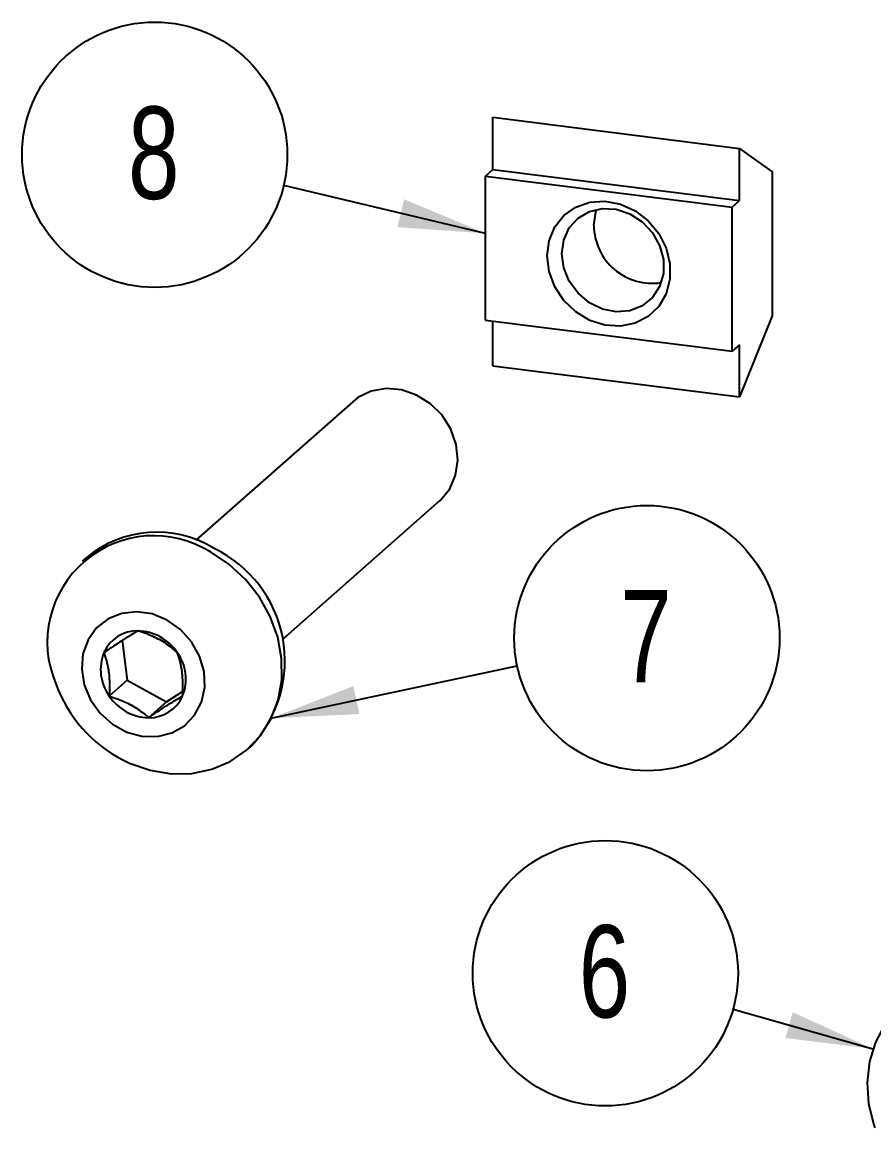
# Model space of a CAD drawing. Header units: millimetres. Extents: x 0 to 279, y 0 to 216.
# Drawn here: x 67.92 to 100.23, y 51.58 to 93.52 of the extents above; entities that cross this region are included whole.
import ezdxf

# ---------------------------------------------------------------- set-up
doc = ezdxf.new("R2010")
doc.units = ezdxf.units.MM
doc.layers.add('TITLE_BLOCK_BORDER', color=7, linetype='Continuous')
doc.styles.add('SLDTEXTSTYLE0', font='TXT', dxfattribs={"width": 0.75})
doc.dimstyles.new('SLDDIMSTYLE1', dxfattribs={"dimtxt": 0.18, "dimasz": 3.302, "dimexe": 0, "dimexo": 0.0625, "dimgap": 0, "dimtad": 0, "dimtih": 1, "dimtoh": 1, "dimdec": 0, "dimrnd": 1e-09, "dimzin": 0, "dimdsep": 46, "dimtxsty": 'Standard', "dimsah": 1, "dimcen": 0.09, "dimadec": 0, "dimazin": 0, "dimtfac": 3.302, "dimtdec": 0, "dimtofl": 0, "dimtmove": 0, "dimatfit": 3, "dimfxl": 1, "dimfrac": 2, "dimtolj": 1, "dimtzin": 0, "dimarcsym": 0})

# ---------------------------------------------------------------- blocks, each defined once
blk = doc.blocks.new('SW_NOTE_81')
at = {"layer": 'TITLE_BLOCK_BORDER', "color": 0}
blk.add_circle((-4.894, 1.163), 5.031, dxfattribs=at)
at = {"layer": 'TITLE_BLOCK_BORDER', "color": 0, "insert": (-4.93, 2.987), "char_height": 3.5, "attachment_point": 2, "style": 'SLDTEXTSTYLE0'}
blk.add_mtext('8', dxfattribs=at)
blk = doc.blocks.new('SW_NOTE_89')
at = {"layer": 'TITLE_BLOCK_BORDER', "color": 0}
blk.add_circle((-4.841, 1.367), 5.031, dxfattribs=at)
at = {"layer": 'TITLE_BLOCK_BORDER', "color": 0, "insert": (-4.876, 3.191), "char_height": 3.5, "attachment_point": 2, "style": 'SLDTEXTSTYLE0'}
blk.add_mtext('6', dxfattribs=at)
blk = doc.blocks.new('SW_NOTE_90')
at = {"layer": 'TITLE_BLOCK_BORDER', "color": 0}
blk.add_circle((4.92, 1.049), 5.031, dxfattribs=at)
at = {"layer": 'TITLE_BLOCK_BORDER', "color": 0, "insert": (4.885, 2.872), "char_height": 3.5, "attachment_point": 2, "style": 'SLDTEXTSTYLE0'}
blk.add_mtext('7', dxfattribs=at)

msp = doc.modelspace()

# ---------------------------------------------------------------- linework, layer by layer
at = {"color": 7, "linetype": 'Continuous', "lineweight": 25}
for p, q in [((85.78, 87.929), (85.78, 89.909)), ((85.78, 89.909), (95.134, 88.731)), ((95.134, 86.751), (95.134, 88.731)), ((95.134, 88.731), (96.371, 87.842)), ((85.497, 87.68), (85.78, 87.929)), ((85.497, 82.211), (85.497, 87.68)), ((85.497, 87.68), (94.851, 86.501)), ((85.78, 87.929), (95.134, 86.751)), ((96.371, 87.842), (96.371, 82.374)), ((94.851, 86.501), (95.134, 86.751)), ((94.851, 81.033), (94.851, 86.501)), ((85.497, 82.211), (94.851, 81.033)), ((96.371, 82.374), (95.134, 79.302)), ((85.78, 80.481), (85.78, 82.176)), ((95.134, 81.282), (94.851, 81.033)), ((95.134, 79.302), (95.134, 81.282)), ((85.78, 80.481), (95.134, 79.302)), ((80.458, 79.121), (74.503, 73.869)), ((77.81, 70.119), (83.765, 75.371)), ((70.343, 73.201), (70.197, 73.072)), ((71.717, 70.066), (71.903, 68.556)), ((71.903, 68.556), (71.222, 67.956)), ((71.903, 68.556), (73.397, 67.735)), ((73.397, 67.735), (74.005, 68.124)), ((73.397, 67.735), (72.716, 67.135)), ((76.481, 65.947), (76.627, 66.076))]:
    msp.add_line(p, q, dxfattribs=at)
at = {"color": 7, "linetype": 'Continuous', "lineweight": 25, "flags": 128}
for points in [[(87.835, 84.651), (87.909, 85.228), (88.125, 85.75), (88.469, 86.185), (88.921, 86.504), (89.451, 86.689), (90.027, 86.727), (90.612, 86.616), (91.17, 86.364), (91.665, 85.985), (92.066, 85.503), (92.348, 84.95), (92.494, 84.359), (92.494, 83.769), (92.348, 83.215), (92.066, 82.733), (91.665, 82.352), (91.17, 82.098), (90.612, 81.986), (90.027, 82.022), (89.451, 82.206), (88.921, 82.524), (88.469, 82.958), (88.125, 83.479), (87.909, 84.056), (87.835, 84.651)], [(88.394, 84.735), (88.465, 85.252), (88.675, 85.712), (89.007, 86.082), (89.438, 86.334), (89.934, 86.449), (90.459, 86.419), (90.975, 86.246), (91.442, 85.943), (91.827, 85.532), (92.1, 85.044), (92.243, 84.515), (92.243, 83.985), (92.1, 83.492), (91.827, 83.073), (91.442, 82.759), (90.975, 82.574), (90.459, 82.53), (89.934, 82.633), (89.438, 82.873), (89.007, 83.233), (88.675, 83.687), (88.465, 84.2), (88.394, 84.735)], [(89.608, 85.806), (89.679, 86.322), (89.709, 86.416)], [(83.765, 75.371), (83.783, 75.387), (84.137, 75.813), (84.364, 76.329), (84.45, 76.902), (84.388, 77.498), (84.184, 78.077), (83.849, 78.605), (83.406, 79.046), (82.881, 79.375), (82.307, 79.57), (81.722, 79.619), (81.16, 79.519), (80.659, 79.276), (80.458, 79.121)], [(71.743, 65.531), (71.992, 65.412), (72.77, 65.14), (73.566, 65.008), (74.354, 65.022), (75.11, 65.179), (75.81, 65.476), (76.429, 65.902), (76.95, 66.444), (77.354, 67.085), (77.629, 67.804), (77.767, 68.577), (77.762, 69.381), (77.615, 70.188), (77.331, 70.974), (76.918, 71.713), (76.39, 72.381), (75.764, 72.956), (75.061, 73.421)], [(73.419, 70.839), (72.854, 71.069), (72.268, 71.156), (71.697, 71.092), (71.178, 70.884), (70.742, 70.544), (70.418, 70.092), (70.225, 69.559), (70.176, 68.976), (70.274, 68.381), (70.513, 67.811), (70.877, 67.303), (71.344, 66.887), (71.884, 66.59), (72.464, 66.43), (73.047, 66.419), (73.596, 66.555), (74.078, 66.832), (74.461, 67.231), (74.721, 67.728), (74.843, 68.29), (74.819, 68.883), (74.649, 69.47), (74.345, 70.014), (73.926, 70.48), (73.419, 70.839)], [(108.721, 53.236), (108.454, 54.026), (108.058, 54.772), (107.544, 55.451), (106.931, 56.04), (106.236, 56.52), (105.483, 56.877), (104.695, 57.098), (103.899, 57.177), (103.12, 57.11), (102.382, 56.901), (101.709, 56.555), (101.124, 56.085), (100.644, 55.504), (100.286, 54.832), (100.06, 54.09), (99.975, 53.303), (100.032, 52.495), (100.23, 51.692), (100.271, 51.577)]]:
    msp.add_lwpolyline(points, dxfattribs=at)
at = {"color": 7, "linetype": 'Continuous', "lineweight": 25}
for centre, radius, start, end in [((91.817, 85.82), 2.209, 180.3758, 278.9143), ((72.914, 69.997), 4.041, 57.9185, 202.9347), ((73.018, 69.986), 4.182, 58.4482, 129.7666), ((73.154, 69.288), 4.731, 317.2382, 64.2829), ((72.287, 69.041), 1.386, 89.0477, 156.1276), ((72.268, 68.581), 1.846, 33.7173, 88.7011), ((72.608, 68.962), 1.712, 158.0802, 215.9999), ((72.418, 68.599), 1.712, 338.0802, 35.9999), ((74.16, 70.233), 5.287, 200.0268, 242.7924), ((72.758, 68.981), 1.846, 213.7173, 268.7011), ((72.739, 68.521), 1.386, 269.0477, 336.1276)]:
    msp.add_arc(centre, radius, start, end, dxfattribs=at)
for points, knots in [([(72.31, 70.426), (72.161, 70.34), (71.907, 70.193), (71.42, 69.875), (71.142, 69.685), (71.019, 69.601)], [0, 0, 0, 0, 0.4391165, 0.7513669, 1, 1, 1, 1]), ([(73.803, 69.606), (73.744, 69.658), (73.557, 69.825), (73.169, 70.092), (72.694, 70.303), (72.411, 70.394), (72.31, 70.426)], [0, 0, 0, 0, 0.156025, 0.493707, 0.819058, 1, 1, 1, 1]), ([(71.019, 69.601), (71.085, 69.398), (71.197, 69.05), (71.241, 68.439), (71.228, 68.104), (71.222, 67.956)], [0, 0, 0, 0, 0.439117, 0.751367, 1, 1, 1, 1]), ([(74.006, 67.96), (74.014, 68.227), (74.026, 68.685), (73.926, 69.247), (73.841, 69.495), (73.803, 69.606)], [0, 0, 0, 0, 0.439117, 0.751367, 1, 1, 1, 1]), ([(71.222, 67.956), (71.324, 67.923), (71.607, 67.833), (72.082, 67.621), (72.47, 67.354), (72.657, 67.188), (72.716, 67.135)], [0, 0, 0, 0, 0.180942, 0.506293, 0.843975, 1, 1, 1, 1]), ([(72.716, 67.135), (72.937, 67.285), (73.315, 67.542), (73.747, 67.811), (73.927, 67.914), (74.006, 67.96)], [0, 0, 0, 0, 0.4391165, 0.7513669, 1, 1, 1, 1])]:
    msp.add_open_spline(points, degree=3, knots=knots, dxfattribs=at)
at = {"layer": 'TITLE_BLOCK_BORDER'}
msp.add_line((94.886, 56.075), (100.19, 54.577), dxfattribs=at)
msp.add_solid([(100.19, 54.577), (97.151, 55.963), (96.875, 54.986)], dxfattribs=at)

# ---------------------------------------------------------------- block references
for name, p in [('SW_NOTE_81', (77.841, 87.326)), ('SW_NOTE_90', (86.7, 69.105)), ('SW_NOTE_89', (94.886, 56.075))]:
    msp.add_blockref(name, p, dxfattribs=at)

# ---------------------------------------------------------------- leaders
for points in [[(85.497, 85.507), (77.841, 87.326)], [(77.369, 67.116), (86.7, 69.105)]]:
    msp.add_leader(points, dimstyle='SLDDIMSTYLE1', dxfattribs=at)

doc.saveas('drawing.dxf')
